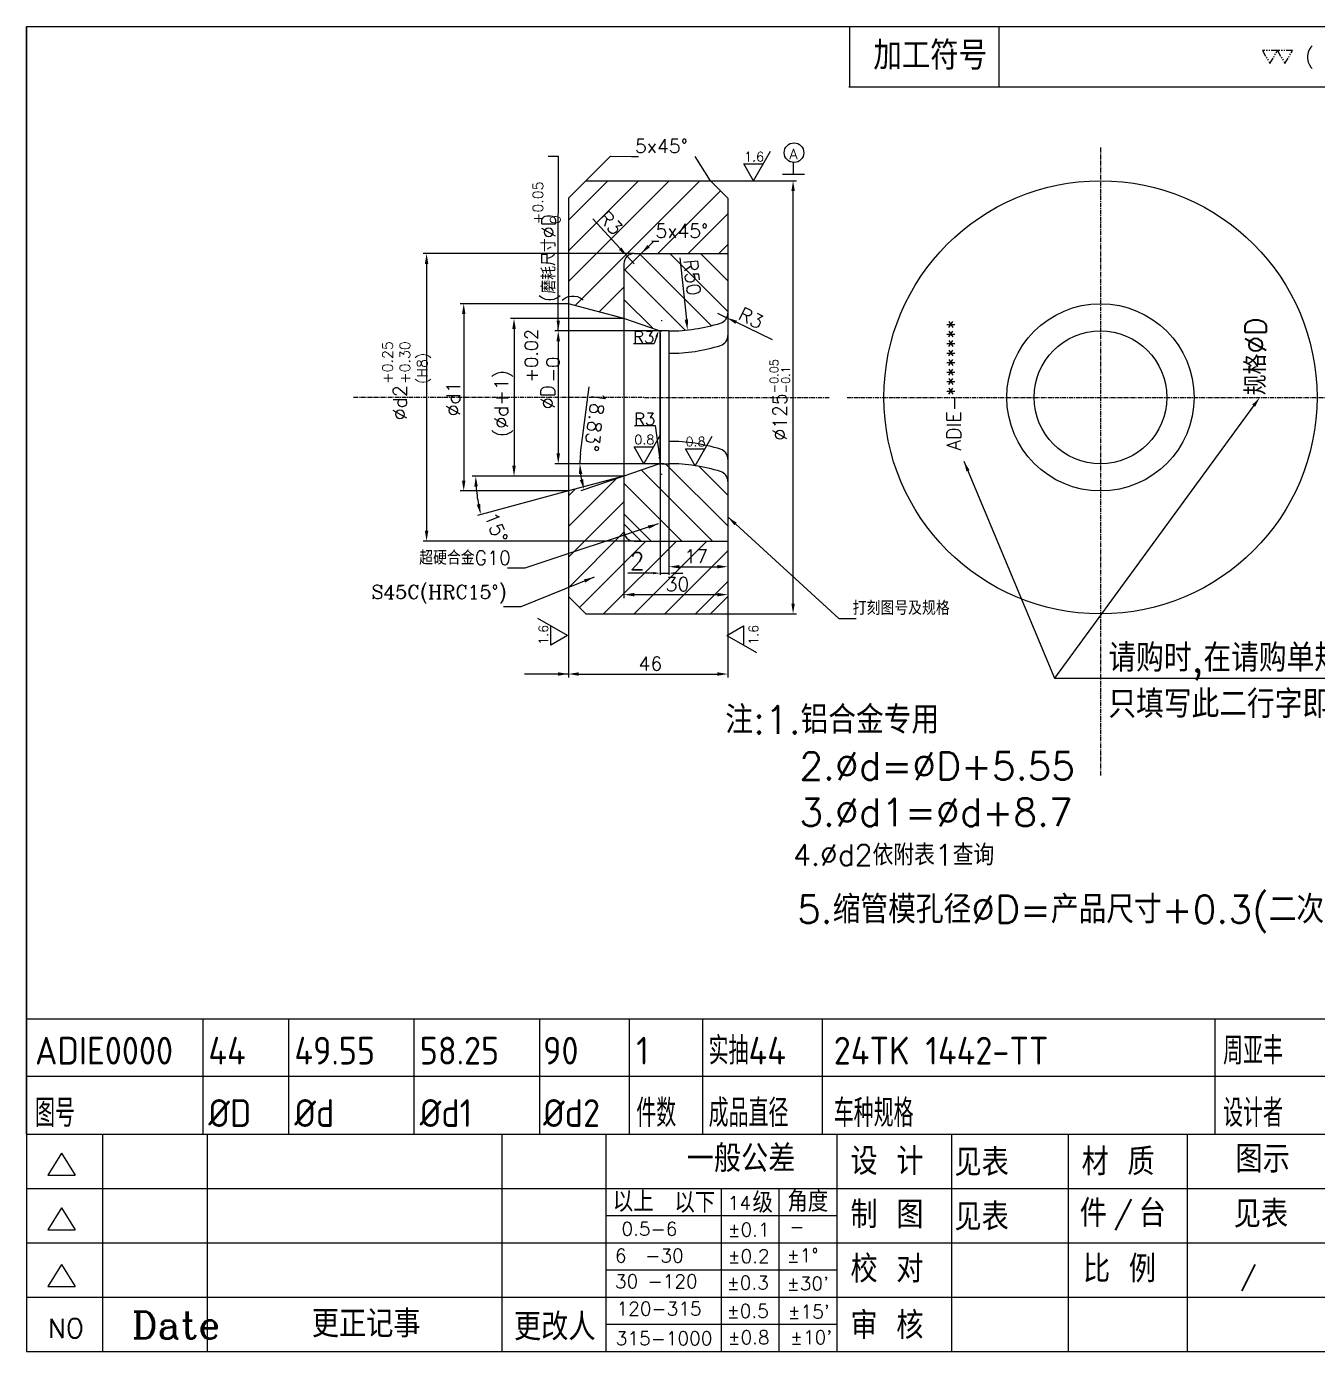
# Model space of a CAD drawing. Extents: x 169 to 738, y -1633 to -1233.
# Drawn here: x 169.1 to 541.6, y -1614.9 to -1232.6 of the extents above; entities that cross this region are included whole.
import ezdxf

# ---------------------------------------------------------------- set-up
doc = ezdxf.new("R2010")
doc.units = 0
doc.header["$MEASUREMENT"] = 0
doc.linetypes.add('CENTER', pattern=[2, 1.25, -0.25, 0.25, -0.25])
doc.linetypes.add('PHANTOM', pattern=[2.5, 1.25, -0.25, 0.25, -0.25, 0.25, -0.25])
doc.layers.get('0').update_dxf_attribs({"linetype": 'CONTINUOUS'})
doc.layers.get('DEFPOINTS').update_dxf_attribs({"linetype": 'CONTINUOUS'})
for name, color, linetype in [('CEN', 1, 'CENTER'), ('CON', 7, 'CONTINUOUS'), ('DIM', 7, 'CONTINUOUS'), ('F', 7, 'CONTINUOUS'), ('TXT', 7, 'CONTINUOUS'), ('UTI', 4, 'PHANTOM')]:
    doc.layers.add(name, color=color, linetype=linetype)
doc.styles.add('ACISOTS', font='isocp.shx', dxfattribs={"height": 8, "bigfont": 'gbcbig.shx'})
doc.styles.add('H', font='complex.shx', dxfattribs={"bigfont": 'hzfs.shx'})
doc.styles.add('HZ', font='complex.shx', dxfattribs={"bigfont": 'HZFS.SHX'})
doc.styles.add('ROMANS', font='romans.shx', dxfattribs={"bigfont": 'hzfs.shx'})
doc.styles.get("Standard").update_dxf_attribs({"font": 'txt.shx', "bigfont": 'hzfs.shx'})
doc.styles.add('USER1', font='simplex.shx', dxfattribs={"bigfont": 'hzfs.shx'})
doc.dimstyles.get("Standard").update_dxf_attribs({"dimtxt": 4, "dimasz": 3, "dimexe": 1, "dimexo": 0, "dimgap": 1, "dimtad": 1, "dimdec": 3, "dimrnd": 0.01, "dimdsep": 46, "dimtxsty": 'STANDARD', "dimcen": 0.09, "dimazin": 2, "dimtfac": 1, "dimtdec": 3, "dimtmove": 0, "dimatfit": 3, "dimfxl": 1, "dimtolj": 1, "dimarcsym": 0})
doc.dimstyles.new('STANDARD$0', dxfattribs={"dimtxt": 5, "dimasz": 2, "dimexe": 0.5, "dimexo": 0.5, "dimgap": 1, "dimtad": 1, "dimdsep": 46, "dimtxsty": 'ROMANS', "dimcen": 0, "dimclrd": 256, "dimclre": 256, "dimclrt": 256, "dimazin": 0, "dimtfac": 1, "dimtmove": 0, "dimatfit": 3, "dimfxl": 1, "dimtolj": 1, "dimtzin": 0, "dimlwd": -1, "dimlwe": -1, "dimarcsym": 0})
doc.dimstyles.new('Standard$4', dxfattribs={"dimtxt": 3.5, "dimasz": 2, "dimexe": 0.5, "dimexo": 0.0625, "dimgap": 0.09, "dimtad": 1, "dimtoh": 1, "dimdsep": 46, "dimtxsty": 'STANDARD', "dimcen": 0.09, "dimclrt": 256, "dimadec": 0, "dimazin": 2, "dimtfac": 1, "dimtofl": 0, "dimtmove": 0, "dimatfit": 3, "dimfxl": 1, "dimtolj": 1, "dimtzin": 0, "dimarcsym": 0})

# ---------------------------------------------------------------- blocks, each defined once
blk = doc.blocks.new('DY00018A')
at = {"layer": 'UTI', "color": 7}
for points in [[(1.5, 2.6), (-1.5, 2.6), (0, 0)], [(4.5, 2.6), (1.5, 2.6), (3, 0)]]:
    blk.add_lwpolyline(points, close=True, dxfattribs=at)
blk = doc.blocks.new('*D16')
at = {"layer": 'DEFPOINTS', "color": 0, "transparency": 16777216}
for p in [(368.47, -1315.28), (371.17, -1316.59)]:
    blk.add_point(p, dxfattribs=at)
at = {"layer": 'DIM', "color": 0, "lineweight": -2, "transparency": 16777216}
for p, q in [((368.47, -1315.28), (371.17, -1316.59)), ((384.37, -1323), (373.87, -1317.9))]:
    blk.add_line(p, q, dxfattribs=at)
at = {"layer": 'DIM', "color": 0, "transparency": 16777216}
blk.add_solid([(374.09, -1317.45), (373.65, -1318.35), (371.17, -1316.59)], dxfattribs=at)
at = {"layer": 'DIM', "color": 0, "transparency": 16777216, "insert": (378.18, -1316.66), "char_height": 4, "attachment_point": 5, "rotation": 334.1077}
blk.add_mtext('\\A1;R3', dxfattribs=at)
blk = doc.blocks.new('*D15')
at = {"layer": 'DEFPOINTS', "color": 0, "transparency": 16777216}
for p in [(352.47, -1317.42), (351.5, -1320.26)]:
    blk.add_point(p, dxfattribs=at)
at = {"layer": 'DIM', "color": 0, "lineweight": -2, "transparency": 16777216}
for p, q in [((352.38, -1317.42), (352.56, -1317.42)), ((352.47, -1317.51), (352.47, -1317.33)), ((350.86, -1322.15), (350.21, -1324.04)), ((344.29, -1324.04), (350.21, -1324.04))]:
    blk.add_line(p, q, dxfattribs=at)
at = {"layer": 'DIM', "color": 0, "transparency": 16777216}
blk.add_solid([(351.17, -1322.26), (350.54, -1322.04), (351.5, -1320.26)], dxfattribs=at)
at = {"layer": 'DIM', "transparency": 16777216, "insert": (347.2, -1322.2), "char_height": 3.5, "attachment_point": 5}
blk.add_mtext('\\A1;R3', dxfattribs=at)
blk = doc.blocks.new('*D14')
at = {"layer": 'DEFPOINTS', "color": 0, "transparency": 16777216}
for p in [(354.47, -1270.42), (359.83, -1320.13)]:
    blk.add_point(p, dxfattribs=at)
at = {"layer": 'DIM', "color": 0, "lineweight": -2, "transparency": 16777216}
blk.add_line((357.59, -1299.32), (359.51, -1317.15), dxfattribs=at)
at = {"layer": 'DIM', "color": 0, "transparency": 16777216}
blk.add_solid([(359.01, -1317.2), (360.01, -1317.09), (359.83, -1320.13)], dxfattribs=at)
at = {"layer": 'DIM', "color": 0, "transparency": 16777216, "insert": (361.21, -1304.96), "char_height": 4, "attachment_point": 5, "rotation": 276.1503}
blk.add_mtext('\\A1;R50', dxfattribs=at)
blk = doc.blocks.new('*D13')
at = {"layer": 'DEFPOINTS', "color": 0, "transparency": 16777216}
for p in [(341.47, -1378.07), (371.47, -1381.07), (371.47, -1396.5)]:
    blk.add_point(p, dxfattribs=at)
at = {"layer": 'DIM', "color": 0, "lineweight": -2, "transparency": 16777216}
for p, q in [((341.47, -1378.07), (341.47, -1397.5)), ((371.47, -1381.07), (371.47, -1397.5)), ((344.47, -1396.5), (368.47, -1396.5))]:
    blk.add_line(p, q, dxfattribs=at)
at = {"layer": 'DIM', "color": 0, "transparency": 16777216}
for points in [[(344.47, -1396), (344.47, -1397), (341.47, -1396.5)], [(368.47, -1397), (368.47, -1396), (371.47, -1396.5)]]:
    blk.add_solid(points, dxfattribs=at)
at = {"layer": 'DIM', "color": 0, "transparency": 16777216, "insert": (356.93, -1393.5), "char_height": 4, "attachment_point": 5}
blk.add_mtext('\\A1;30', dxfattribs=at)
blk = doc.blocks.new('*D12')
at = {"layer": 'DEFPOINTS', "color": 0, "transparency": 16777216}
for p in [(354.47, -1358.72), (371.47, -1358.72), (371.47, -1388.44)]:
    blk.add_point(p, dxfattribs=at)
at = {"layer": 'DIM', "color": 0, "lineweight": -2, "transparency": 16777216}
for p, q in [((354.47, -1358.72), (354.47, -1389.44)), ((371.47, -1358.72), (371.47, -1389.44)), ((357.47, -1388.44), (368.47, -1388.44))]:
    blk.add_line(p, q, dxfattribs=at)
at = {"layer": 'DIM', "color": 0, "transparency": 16777216}
for points in [[(357.47, -1387.94), (357.47, -1388.94), (354.47, -1388.44)], [(368.47, -1388.94), (368.47, -1387.94), (371.47, -1388.44)]]:
    blk.add_solid(points, dxfattribs=at)
at = {"layer": 'DIM', "color": 0, "transparency": 16777216, "insert": (362.33, -1385.44), "char_height": 4, "attachment_point": 5}
blk.add_mtext('\\A1;17', dxfattribs=at)
blk = doc.blocks.new('*D11')
at = {"layer": 'DEFPOINTS', "color": 0, "transparency": 16777216}
for p in [(366.47, -1277.07), (390.3, -1277.07), (366.47, -1402.07)]:
    blk.add_point(p, dxfattribs=at)
at = {"layer": 'DIM', "color": 0, "lineweight": -2, "transparency": 16777216}
for p, q in [((366.47, -1277.07), (391.3, -1277.07)), ((390.3, -1399.07), (390.3, -1280.07)), ((366.47, -1402.07), (391.3, -1402.07))]:
    blk.add_line(p, q, dxfattribs=at)
at = {"layer": 'DIM', "color": 0, "transparency": 16777216}
for points in [[(390.8, -1280.07), (389.8, -1280.07), (390.3, -1277.07)], [(389.8, -1399.07), (390.8, -1399.07), (390.3, -1402.07)]]:
    blk.add_solid(points, dxfattribs=at)
at = {"layer": 'DIM', "color": 0, "transparency": 16777216, "insert": (386.5, -1340.3), "char_height": 4, "attachment_point": 5, "rotation": 90}
blk.add_mtext('\\A1;%%C125{\\H2.400000;\\S-0.05^ -0.1;}', dxfattribs=at)
blk = doc.blocks.new('*D10')
at = {"layer": 'DEFPOINTS', "color": 0, "transparency": 16777216}
for p in [(352.05, -1358.74), (352.47, -1361.72)]:
    blk.add_point(p, dxfattribs=at)
at = {"layer": 'DIM', "color": 0, "lineweight": -2, "transparency": 16777216}
for p, q in [((344.49, -1347.66), (350.5, -1347.66)), ((350.5, -1347.66), (351.78, -1356.76)), ((352.38, -1361.72), (352.56, -1361.72)), ((352.47, -1361.81), (352.47, -1361.63))]:
    blk.add_line(p, q, dxfattribs=at)
at = {"layer": 'DIM', "color": 0, "transparency": 16777216}
blk.add_solid([(351.45, -1356.81), (352.11, -1356.72), (352.05, -1358.74)], dxfattribs=at)
at = {"layer": 'DIM', "transparency": 16777216, "insert": (347.49, -1345.82), "char_height": 3.5, "attachment_point": 5}
blk.add_mtext('\\A1;R3', dxfattribs=at)
blk = doc.blocks.new('*D9')
at = {"layer": 'DEFPOINTS', "color": 0, "transparency": 16777216}
for p in [(325.47, -1312.55), (295.25, -1366.58), (325.47, -1366.58)]:
    blk.add_point(p, dxfattribs=at)
at = {"layer": 'DIM', "color": 0, "lineweight": -2, "transparency": 16777216}
for p, q in [((325.47, -1312.55), (294.25, -1312.55)), ((295.25, -1315.55), (295.25, -1363.58)), ((325.47, -1366.58), (294.25, -1366.58))]:
    blk.add_line(p, q, dxfattribs=at)
at = {"layer": 'DIM', "color": 0, "transparency": 16777216}
for points in [[(295.75, -1315.55), (294.75, -1315.55), (295.25, -1312.55)], [(294.75, -1363.58), (295.75, -1363.58), (295.25, -1366.58)]]:
    blk.add_solid(points, dxfattribs=at)
at = {"layer": 'DIM', "color": 0, "transparency": 16777216, "insert": (292.25, -1340), "char_height": 4, "attachment_point": 5, "rotation": 90}
blk.add_mtext('\\A1;%%cd1', dxfattribs=at)
blk = doc.blocks.new('*D8')
at = {"layer": 'DEFPOINTS', "color": 0, "transparency": 16777216}
for p in [(325.12, -1362.3), (341.47, -1362.3), (341.47, -1362.3), (298.88, -1366.02), (325.47, -1366.58)]:
    blk.add_point(p, dxfattribs=at)
at = {"layer": 'DIM', "color": 0, "lineweight": -2, "transparency": 16777216}
for p, q in [((325.12, -1362.3), (297.72, -1362.3)), ((325.47, -1366.58), (299.21, -1373.62))]:
    blk.add_line(p, q, dxfattribs=at)
blk.add_arc((341.47, -1362.3), 42.75, 184.0211, 190.9789, dxfattribs=at)
at = {"layer": 'DIM', "color": 0, "transparency": 16777216}
for points in [[(299.32, -1365.28), (298.32, -1365.31), (298.72, -1362.3)], [(299.01, -1370.55), (299.99, -1370.33), (300.17, -1373.36)]]:
    blk.add_solid(points, dxfattribs=at)
at = {"layer": 'DIM', "color": 0, "transparency": 16777216, "insert": (304.6, -1377.15), "char_height": 4, "attachment_point": 5, "rotation": 291.9425}
blk.add_mtext('\\A1;15%%d', dxfattribs=at)
blk = doc.blocks.new('*D7')
at = {"layer": 'DEFPOINTS', "color": 0, "transparency": 16777216}
for p in [(342.44, -1298.86), (344.47, -1301.07)]:
    blk.add_point(p, dxfattribs=at)
at = {"layer": 'DIM', "color": 0, "lineweight": -2, "transparency": 16777216}
for p, q in [((332.47, -1288.1), (340.4, -1296.66)), ((344.47, -1301.07), (342.44, -1298.86))]:
    blk.add_line(p, q, dxfattribs=at)
at = {"layer": 'DIM', "color": 0, "transparency": 16777216}
blk.add_solid([(340.03, -1297), (340.76, -1296.32), (342.44, -1298.86)], dxfattribs=at)
at = {"layer": 'DIM', "color": 0, "transparency": 16777216, "insert": (337.62, -1289.24), "char_height": 4, "attachment_point": 5, "rotation": 312.7845}
blk.add_mtext('\\A1;R3', dxfattribs=at)
blk = doc.blocks.new('*D6')
at = {"layer": 'DEFPOINTS', "color": 0, "transparency": 16777216}
for p in [(341.47, -1316.83), (309.77, -1362.3), (341.47, -1362.3)]:
    blk.add_point(p, dxfattribs=at)
at = {"layer": 'DIM', "color": 0, "lineweight": -2, "transparency": 16777216}
for p, q in [((341.47, -1316.83), (308.77, -1316.83)), ((309.77, -1319.83), (309.77, -1359.3)), ((341.47, -1362.3), (308.77, -1362.3))]:
    blk.add_line(p, q, dxfattribs=at)
at = {"layer": 'DIM', "color": 0, "transparency": 16777216}
for points in [[(310.27, -1319.83), (309.27, -1319.83), (309.77, -1316.83)], [(309.27, -1359.3), (310.27, -1359.3), (309.77, -1362.3)]]:
    blk.add_solid(points, dxfattribs=at)
at = {"layer": 'DIM', "color": 0, "transparency": 16777216, "insert": (306.77, -1341.33), "char_height": 4, "attachment_point": 5, "rotation": 90}
blk.add_mtext('\\A1;(%%cd+1)', dxfattribs=at)
blk = doc.blocks.new('*D5')
at = {"layer": 'DEFPOINTS', "color": 0, "transparency": 16777216}
for p in [(325.47, -1397.07), (371.47, -1397.07), (371.47, -1419.41)]:
    blk.add_point(p, dxfattribs=at)
at = {"layer": 'DIM', "color": 0, "lineweight": -2, "transparency": 16777216}
for p, q in [((325.47, -1397.07), (325.47, -1420.41)), ((371.47, -1397.07), (371.47, -1420.41)), ((328.47, -1419.41), (368.47, -1419.41))]:
    blk.add_line(p, q, dxfattribs=at)
at = {"layer": 'DIM', "color": 0, "transparency": 16777216}
for points in [[(328.47, -1418.91), (328.47, -1419.91), (325.47, -1419.41)], [(368.47, -1419.91), (368.47, -1418.91), (371.47, -1419.41)]]:
    blk.add_solid(points, dxfattribs=at)
at = {"layer": 'DIM', "color": 0, "transparency": 16777216, "insert": (349.13, -1416.41), "char_height": 4, "attachment_point": 5}
blk.add_mtext('\\A1;46', dxfattribs=at)
blk = doc.blocks.new('*D4')
at = {"layer": 'DEFPOINTS', "color": 0, "transparency": 16777216}
for p in [(351.97, -1320.42), (354.47, -1320.42), (354.47, -1390.3)]:
    blk.add_point(p, dxfattribs=at)
at = {"layer": 'DIM', "transparency": 16777216}
for p, q in [((351.97, -1320.92), (351.97, -1390.8)), ((354.47, -1320.92), (354.47, -1390.8)), ((349.97, -1390.3), (342.64, -1390.3)), ((351.97, -1390.3), (354.47, -1390.3)), ((356.47, -1390.3), (358.47, -1390.3))]:
    blk.add_line(p, q, dxfattribs=at)
for points in [[(349.97, -1390.63), (349.97, -1389.96), (351.97, -1390.3)], [(356.47, -1389.96), (356.47, -1390.63), (354.47, -1390.3)]]:
    blk.add_solid(points, dxfattribs=at)
at = {"layer": 'DIM', "transparency": 16777216, "insert": (345.31, -1386.8), "char_height": 5, "attachment_point": 5, "style": 'ROMANS'}
blk.add_mtext('\\A1;2', dxfattribs=at)
blk = doc.blocks.new('*D3')
at = {"layer": 'DEFPOINTS', "color": 0, "transparency": 16777216}
for p in [(341.47, -1358.72), (351.5, -1358.88), (352.97, -1358.72), (329.33, -1363.76), (341.47, -1362.3)]:
    blk.add_point(p, dxfattribs=at)
at = {"layer": 'DIM', "color": 0, "lineweight": -2, "transparency": 16777216}
for p, q in [((328.97, -1355.72), (331.46, -1336.55)), ((341.47, -1358.72), (327.77, -1358.72)), ((341.47, -1362.3), (329.07, -1366.53))]:
    blk.add_line(p, q, dxfattribs=at)
for start, end in [(172.5854, 180), (187.4146, 191.4192)]:
    blk.add_arc((351.97, -1358.72), 23.2, start, end, dxfattribs=at)
at = {"layer": 'DIM', "color": 0, "transparency": 16777216}
for points in [[(329.47, -1361.68), (328.47, -1361.74), (328.77, -1358.72)], [(328.75, -1363.44), (329.72, -1363.18), (330.02, -1366.2)]]:
    blk.add_solid(points, dxfattribs=at)
at = {"layer": 'DIM', "color": 0, "transparency": 16777216, "insert": (333.19, -1346.52), "char_height": 4, "attachment_point": 5, "rotation": 262.5854}
blk.add_mtext('\\A1;18.83%%d', dxfattribs=at)
blk = doc.blocks.new('*D2')
at = {"layer": 'DEFPOINTS', "color": 0, "transparency": 16777216}
for p in [(352.47, -1320.42), (322.53, -1358.72), (352.47, -1358.72)]:
    blk.add_point(p, dxfattribs=at)
at = {"layer": 'DIM', "color": 0, "lineweight": -2, "transparency": 16777216}
for p, q in [((352.47, -1320.42), (321.53, -1320.42)), ((322.53, -1323.42), (322.53, -1355.72)), ((352.47, -1358.72), (321.53, -1358.72))]:
    blk.add_line(p, q, dxfattribs=at)
at = {"layer": 'DIM', "color": 0, "transparency": 16777216}
for points in [[(323.03, -1323.42), (322.03, -1323.42), (322.53, -1320.42)], [(322.03, -1355.72), (323.03, -1355.72), (322.53, -1358.72)]]:
    blk.add_solid(points, dxfattribs=at)
at = {"layer": 'DIM', "color": 0, "transparency": 16777216, "insert": (319.53, -1339.49), "char_height": 4, "attachment_point": 5, "rotation": 90}
blk.add_mtext('\\A1;%%cD', dxfattribs=at)

msp = doc.modelspace()

# ---------------------------------------------------------------- hatches: boundary and pattern name
at = {"layer": 'DIM'}
h = msp.add_hatch(dxfattribs=at)
h.set_pattern_fill('ANSI31', color=256, scale=50, style=0)
h.set_pattern_definition([(45, (-1326.403, -1490.77), (-4.419417, 4.419417), [])])
h.paths.add_polyline_path([(330.473, -1277.0657), (325.473, -1282.0657), (325.473, -1312.5471), (341.473, -1316.8343), (341.473, -1301.0657, -0.41421356), (344.473, -1298.0657), (371.473, -1298.0657), (371.473, -1282.0657), (366.473, -1277.0657)])
h.paths.add_polyline_path([(366.473, -1402.0657), (371.473, -1397.0657), (371.473, -1381.0657), (344.473, -1381.0657, -0.41421356), (341.473, -1378.0657), (341.473, -1362.2971), (325.473, -1366.5843), (325.473, -1397.0657), (330.473, -1402.0657)])
h.paths.add_polyline_path([(336.8765, -1284.0244), (342.7633, -1290.385), (338.3598, -1294.4605), (332.473, -1288.0999)], flags=24)
h.paths.add_polyline_path([(363.5528, -1298.6746), (364.8384, -1310.6055), (358.873, -1311.2483), (357.5873, -1299.3174)], flags=25)
h.paths.add_polyline_path([(349.5727, -1288.537), (368.906, -1288.537), (368.906, -1294.537), (349.5727, -1294.537)], flags=24)
h.paths.add_polyline_path([(358.6588, -1382.4412), (365.9921, -1382.4412), (365.9921, -1388.4412), (358.6588, -1388.4412)], flags=24)
h.paths.add_polyline_path([(352.9276, -1390.5003), (360.9276, -1390.5003), (360.9276, -1396.5003), (352.9276, -1396.5003)], flags=24)
h = msp.add_hatch(dxfattribs=at)
h.set_pattern_fill('ANSI31', color=256, scale=50, angle=90, style=0)
h.set_pattern_definition([(135, (-1326.403, -1490.77), (-4.419417, -4.419417), [])])
h.paths.add_polyline_path([(354.473, -1358.7157), (352.973, -1358.7157), (341.473, -1361.7971), (341.473, -1376.0657), (346.473, -1381.0657), (371.473, -1381.0657), (371.473, -1363.8492, 0.32815554), (369.3666, -1360.9854, 0.07576021)])
h.paths.add_polyline_path([(352.973, -1320.4157), (354.473, -1320.4157, 0.07576021), (369.3666, -1318.146, 0.32815554), (371.473, -1315.2822), (371.473, -1298.0657), (346.473, -1298.0657), (341.473, -1303.0657), (341.473, -1317.3343)])
h.paths.add_polyline_path([(363.5528, -1298.6746), (364.8384, -1310.6055), (358.873, -1311.2483), (357.5873, -1299.3174)], flags=24)

# ---------------------------------------------------------------- linework, layer by layer
at = {"layer": 'CEN'}
for p, q in [((479.0095, -1267.4465), (479.0095, -1448.6928)), ((263.4495, -1339.5608), (400.7801, -1339.5657)), ((405.8876, -1339.5657), (573.5902, -1339.5657))]:
    msp.add_line(p, q, dxfattribs=at)
at = {"layer": 'CON'}
for p, q in [((387.2629, -1275.1235), (393.5823, -1275.1235)), ((330.473, -1277.0657), (325.473, -1282.0657)), ((330.473, -1277.0657), (366.473, -1277.0657)), ((371.473, -1282.0657), (366.473, -1277.0657)), ((325.473, -1282.0657), (325.473, -1397.0657)), ((371.473, -1282.0657), (371.473, -1397.0657)), ((346.473, -1298.0657), (341.473, -1303.0657)), ((344.473, -1298.0657), (371.473, -1298.0657)), ((341.473, -1301.0657), (341.473, -1378.0657)), ((341.473, -1316.8343), (325.473, -1312.5471)), ((354.473, -1320.4157), (354.473, -1358.7157)), ((351.5021, -1358.8763), (341.473, -1362.2971)), ((352.4706, -1358.7157), (354.473, -1358.7157)), ((341.473, -1362.2971), (325.473, -1366.5843)), ((346.473, -1381.0657), (341.473, -1376.0657)), ((344.473, -1381.0657), (371.473, -1381.0657)), ((325.473, -1397.0657), (330.473, -1402.0657)), ((366.473, -1402.0657), (371.473, -1397.0657)), ((330.473, -1402.0657), (366.473, -1402.0657))]:
    msp.add_line(p, q, dxfattribs=at)
at = {"layer": 'CON', "color": 2}
for p, q in [((169.0714, -1614.9034), (402.9954, -1614.9034)), ((402.9954, -1614.9034), (738.2664, -1614.9034))]:
    msp.add_line(p, q, dxfattribs=at)
for points in [[(169.0714, -1232.5541), (738.2664, -1232.5541)], [(169.0714, -1232.5541), (169.0714, -1614.9034)], [(169.0714, -1552.1589), (169.0714, -1232.5541)]]:
    msp.add_lwpolyline(points, dxfattribs=at)
at = {"layer": 'CON'}
for radius in [62.5, 27.0186, 19.15]:
    msp.add_circle((479.0095, -1339.5657), radius, dxfattribs=at)
for centre, radius, start, end in [((344.473, -1301.0657), 3, 90, 180), ((354.473, -1270.4157), 50, 270, 287.329856), ((368.473, -1315.2822), 3, 287.329856, 0), ((368.473, -1321.7322), 3, 287.329856, 0), ((354.473, -1276.8657), 50, 270, 287.329856), ((354.473, -1402.2657), 50, 72.670144, 90), ((368.473, -1357.3992), 3, 0, 72.670144), ((352.4706, -1361.7157), 3, 90, 108.833852), ((354.473, -1408.7157), 50, 72.670144, 90), ((368.473, -1363.8492), 3, 0, 72.670144), ((344.473, -1378.0657), 3, 180, 270)]:
    msp.add_arc(centre, radius, start, end, dxfattribs=at)
at = {"layer": 'DIM'}
for p, q in [((378.8861, -1277.0657), (383.8097, -1268.5377)), ((366.473, -1277.0657), (362.0111, -1270.0443)), ((376.0941, -1272.2299), (381.6781, -1272.2299)), ((378.8861, -1277.0657), (376.0941, -1272.2299)), ((390.4226, -1275.1235), (390.4226, -1271.8038)), ((344.473, -1298.0657), (283.5345, -1298.0657)), ((284.5345, -1301.0657), (284.5345, -1378.0657)), ((351.5021, -1320.2551), (341.473, -1316.8343)), ((351.973, -1358.7157), (351.973, -1320.4157)), ((354.473, -1320.4157), (352.4706, -1320.4157)), ((347.223, -1358.7157), (352.1467, -1350.1877)), ((362.0058, -1359.2864), (366.9294, -1350.7584)), ((344.431, -1353.8799), (350.015, -1353.8799)), ((347.223, -1358.7157), (344.431, -1353.8799)), ((359.2138, -1354.4505), (364.7978, -1354.4505)), ((362.0058, -1359.2864), (359.2138, -1354.4505)), ((352.973, -1358.7157), (341.473, -1358.7157)), ((341.473, -1362.2971), (325.1219, -1362.2971)), ((346.473, -1381.0657), (283.5345, -1381.0657)), ((325.1992, -1408.2615), (316.6711, -1403.3378)), ((320.3633, -1411.0535), (320.3633, -1405.4695)), ((371.1992, -1408.2615), (376.035, -1405.4695)), ((376.035, -1405.4695), (376.035, -1411.0535)), ((325.1992, -1408.2615), (320.3633, -1411.0535)), ((371.1992, -1408.2615), (379.7272, -1413.1852)), ((465.7057, -1420.5727), (574.7949, -1420.5727)), ((169.0714, -1518.9104), (627.0334, -1518.9104)), ((627.0334, -1535.5346), (169.0714, -1535.5346)), ((169.0714, -1552.1589), (338.9673, -1552.1589)), ((191.123, -1614.9034), (191.123, -1552.1589)), ((221.3121, -1614.9034), (221.3121, -1552.1589)), ((306.3078, -1614.9034), (306.3078, -1552.1589)), ((336.3294, -1614.9034), (336.3294, -1552.1589)), ((338.9673, -1552.1589), (738.2664, -1552.1589)), ((402.9954, -1614.9034), (402.9954, -1552.1589)), ((436.1586, -1614.9034), (436.1586, -1552.1589)), ((469.8215, -1614.9034), (469.8215, -1552.1589)), ((504.1246, -1614.9034), (504.1246, -1552.1589)), ((179.1547, -1557.704), (175.2175, -1564.0608)), ((179.1547, -1557.704), (183.0918, -1564.0608)), ((175.2175, -1564.0608), (183.0918, -1564.0608)), ((169.0714, -1567.845), (738.2664, -1567.845)), ((369.6624, -1614.9034), (369.6624, -1567.845)), ((386.3289, -1614.9034), (386.3289, -1567.845)), ((179.1547, -1573.4447), (175.2175, -1579.8015)), ((179.1547, -1573.4447), (183.0918, -1579.8015)), ((336.3294, -1575.6881), (402.9954, -1575.6881)), ((175.2175, -1579.8015), (183.0918, -1579.8015)), ((169.0714, -1583.5312), (738.2664, -1583.5312)), ((179.1547, -1589.7907), (175.2175, -1596.1475)), ((179.1547, -1589.7907), (183.0918, -1596.1475)), ((336.3294, -1591.3742), (402.9954, -1591.3742)), ((175.2175, -1596.1475), (183.0918, -1596.1475)), ((169.0714, -1599.2173), (738.2664, -1599.2173)), ((336.3294, -1607.0604), (402.9954, -1607.0604)), ((169.0714, -1614.9034), (402.9954, -1614.9034)), ((402.9954, -1614.9034), (738.2664, -1614.9034))]:
    msp.add_line(p, q, dxfattribs=at)
for points in [[(169.0714, -1232.5541), (738.2664, -1232.5541)], [(169.0714, -1232.5541), (169.0714, -1614.9034)], [(169.0714, -1552.1589), (169.0714, -1232.5541)], [(523.2163, -1341.9867), (465.7057, -1420.5727), (465.7057, -1420.5727), (465.7057, -1420.5727)]]:
    msp.add_lwpolyline(points, dxfattribs=at)
msp.add_circle((390.5743, -1268.9737), 2.8342, dxfattribs=at)
msp.add_arc((352.4706, -1317.4157), 3, 251.166148, 270, dxfattribs=at)
for points in [[(284.0345, -1301.0657), (285.0345, -1301.0657), (284.5345, -1298.0657)], [(522.8128, -1341.6914), (524.988, -1339.5657), (523.6198, -1342.282)], [(284.0345, -1378.0657), (285.0345, -1378.0657), (284.5345, -1381.0657)]]:
    msp.add_solid(points, dxfattribs=at)
at = {"layer": 'F'}
for p, q in [((406.7017, -1249.9961), (406.7017, -1232.5541)), ((449.7937, -1249.9961), (449.7937, -1232.5541)), ((406.3672, -1249.9961), (738.2664, -1249.9961)), ((169.0714, -1288.1589), (169.0714, -1552.1589)), ((169.0714, -1552.1589), (444.1896, -1552.1589))]:
    msp.add_line(p, q, dxfattribs=at)
at = {"layer": 'TXT'}
for p, q in [((219.9706, -1518.9104), (219.9706, -1552.1589)), ((244.6677, -1518.9104), (244.6677, -1552.1589)), ((280.89, -1518.9104), (280.89, -1552.1589)), ((317.1124, -1518.9104), (317.1124, -1552.1589)), ((342.9855, -1518.9104), (342.9855, -1552.1589)), ((364.1545, -1518.9104), (364.1545, -1552.1589)), ((398.7304, -1518.9104), (398.7304, -1552.1589)), ((512.0082, -1518.9104), (512.0082, -1552.1589))]:
    msp.add_line(p, q, dxfattribs=at)

# ---------------------------------------------------------------- block references
at = {"layer": 'TXT', "xscale": 1.440000000000054, "yscale": 1.440000000000054, "zscale": 1.440000000000054}
msp.add_blockref('DY00018A', (527.9225, -1243.2546), dxfattribs=at)

# ---------------------------------------------------------------- texts
at = {"style": 'HZ'}
for s, p in [('见表', (436.874, -1564.2588)), ('图示', (517.9732, -1563.2928)), ('见表', (436.874, -1579.9802))]:
    msp.add_text(s, height=7.84306, dxfattribs=at).set_placement(p)
msp.add_attdef('见表', (517.4627, -1579.1702), '1', height=7.8431, dxfattribs=at)
at = {"layer": 'DIM'}
for s, height, style, p in [('加工符号', 8.208, 'HZ', (413.4683, -1245.0273)), ('图号', 8, 'ACISOTS', (171.5383, -1550.096)), ('%%CD', 8, 'ACISOTS', (221.5492, -1550.096)), ('%%Cd', 8, 'ACISOTS', (246.3824, -1550.096)), ('%%Cd1', 8, 'ACISOTS', (282.5535, -1550.096)), ('%%Cd2', 8, 'ACISOTS', (318.1628, -1550.096)), ('件数', 8, 'ACISOTS', (345.0505, -1550.096)), ('成品直径', 8, 'ACISOTS', (365.9234, -1550.096)), ('车种规格', 8, 'ACISOTS', (402.0299, -1550.096)), ('设计者', 8, 'ACISOTS', (514.389, -1550.096)), ('一般公差', 7.84306, 'HZ', (359.6098, -1563.1654)), ('设 计', 7.84306, 'HZ', (406.8588, -1563.9302)), ('材 质', 7.84306, 'HZ', (473.5625, -1564.0485)), ('以上', 5.8823, 'HZ', (338.2903, -1574.574)), ('以下', 5.8823, 'HZ', (356.0707, -1574.87)), ('14', 3.92153, 'USER1', (371.4326, -1573.9816)), ('级', 5.8823, 'HZ', (378.5927, -1574.87)), ('角度', 5.8823, 'HZ', (388.6683, -1574.574)), ('制 图', 7.84306, 'HZ', (406.8588, -1579.3205)), ('件', 7.8431, 'HZ', (473.0415, -1578.9392)), ('/', 5.8823, 'USER1', (482.7907, -1577.9544)), ('台', 7.8431, 'HZ', (490.0245, -1578.9392)), ('0.5-6', 3.92153, 'USER1', (340.7673, -1581.4685)), ('%%p0.1', 3.92153, 'USER1', (371.4326, -1581.7025)), ('-', 3.9215, 'USER1', (389.2231, -1580.7666)), ('6  -30', 3.92153, 'USER1', (338.8946, -1589.1895)), ('%%p0.2', 3.92153, 'USER1', (371.4326, -1589.361)), ('%%p1%%d', 3.92153, 'USER1', (388.5209, -1589.1112)), ('校 对', 7.84306, 'HZ', (406.8588, -1595.0067)), ('比 例', 7.84306, 'HZ', (473.9668, -1594.9814)), ('30 -120', 3.92153, 'USER1', (338.8946, -1596.614)), ('%%p0.3', 3.92153, 'USER1', (371.1985, -1597.0195)), ("%%p30'", 3.92153, 'USER1', (388.5209, -1597.2376)), ('120-315', 3.92153, 'USER1', (339.3627, -1604.5065)), ('%%p0.5', 3.92153, 'USER1', (371.1985, -1605.1459)), ("%%p15'", 3.92153, 'USER1', (388.755, -1605.3641)), ('NO', 5.49014, 'USER1', (175.269, -1610.9196)), ('Date', 7.84306, 'HZ', (199.4432, -1611.1964)), ('更正记事', 7.84306, 'HZ', (251.4242, -1610.8313)), ('更改人', 7.84306, 'HZ', (309.7569, -1611.7039)), ('审 核', 7.84306, 'HZ', (406.8588, -1611.2848)), ('315-1000', 3.92153, 'USER1', (339.1287, -1613.1008)), ('%%p0.8', 3.92153, 'USER1', (371.4326, -1612.8044)), ("%%p10'", 3.92153, 'USER1', (389.4572, -1612.7886))]:
    msp.add_text(s, height=height, dxfattribs=dict(at, style=style)).set_placement(p)
for s, insert, char_height, attachment_point in [('5x45%%d', (344.6778, -1269.0443), 4, 7), ('5x45%%d', (350.5727, -1291.537), 4, 4), ('超硬合金G10', (308.8578, -1387.8678), 4, 9), ('打刻图号及规格', (407.5094, -1402.3666), 4, 7), ('请购时,在请购单规格表内\\P只填写此二行字即可', (481.2959, -1432.1207), 8, 7)]:
    msp.add_mtext(s, dxfattribs=dict(at, insert=insert, char_height=char_height, attachment_point=attachment_point))
at = {"layer": 'DIM', "attachment_point": 1, "style": 'H'}
for s, insert, char_height, width in [('1.6', (376.1449, -1268.7683), 2.7, 5.87), ('A', (389.2777, -1267.8397), 3, 11.99), ('0.8', (344.4819, -1350.4183), 2.7, 5.87), ('0.8', (359.2646, -1350.989), 2.7, 5.87)]:
    msp.add_mtext(s, dxfattribs=dict(at, insert=insert, char_height=char_height, width=width))
at = {"layer": 'DIM', "attachment_point": 1, "rotation": 90}
for s, insert, char_height, width in [('{\\H1.5x;+0.05\\P0}', (315.1662, -1289.6081), 2, 8.31), ('(磨耗尺寸%%cD    )', (317.7705, -1312.0529), 3.999, 36.428206), ('ADIE-********', (434.6907, -1354.8929), 4, 47.61), ('{\\H2x;+0.25\\P+0.30\\P(H8)}', (271.7762, -1335.7189), 1.5, 7.52)]:
    msp.add_mtext(s, dxfattribs=dict(at, insert=insert, char_height=char_height, width=width))
at = {"layer": 'DIM', "rotation": 90}
for s, insert, char_height, attachment_point in [('规格%%cD', (520.7971, -1338.9603), 6, 1), ('\\A1;%%cd2', (276.8606, -1341.1128), 4, 5)]:
    msp.add_mtext(s, dxfattribs=dict(at, insert=insert, char_height=char_height, attachment_point=attachment_point))
at = {"layer": 'DIM', "attachment_point": 1, "rotation": 90, "style": 'H'}
for s, insert, char_height, width in [('{\\H1.667x;+0.02\\P-0}', (312.8818, -1335.2531), 2.25, 20.475), ('1.6', (316.9017, -1411.0026), 2.7, 5.87), ('1.6', (377.5131, -1411.0026), 2.7, 5.87)]:
    msp.add_mtext(s, dxfattribs=dict(at, insert=insert, char_height=char_height, width=width))
at = {"layer": 'DIM', "insert": (307.723, -1399.0638), "char_height": 4, "attachment_point": 9, "style": 'HZ'}
msp.add_mtext('S45C(HRC15%%d)', dxfattribs=at)
at = {"layer": 'DIM', "char_height": 8, "width": 267.7, "attachment_point": 1}
for s, insert in [('注:1.铝合金专用\\P   2.%%cd=%%cD+5.55\\P   3.%%cd1=%%cd+8.7\\P  {\\H0.75x; 4.%%cd2依附表1查询}\\P\\P  ', (370.7386, -1428.6239)), ('   5.缩管模孔径%%cD=产品尺寸+0.3(二次成型管件)', (370.0506, -1483.3386))]:
    msp.add_mtext(s, dxfattribs=dict(at, insert=insert))
at = {"layer": 'DIM', "style": 'HZ'}
msp.add_attdef('/', (519.3885, -1595.7261), '1:1', height=5, dxfattribs=at)
at = {"layer": 'TXT'}
for s, height, style, p in [('(', 4.32, 'ROMANS', (538.0387, -1243.2473)), ('ADIE0000', 8, 'ACISOTS', (171.5383, -1532.096)), ('44', 8, 'ACISOTS', (221.5492, -1532.096)), ('49.55', 8, 'ACISOTS', (246.3824, -1532.096)), ('58.25', 8, 'ACISOTS', (282.5535, -1532.096)), ('90', 8, 'ACISOTS', (318.1628, -1532.096)), ('1', 8, 'ACISOTS', (345.0505, -1532.096)), ('实抽44', 8, 'ACISOTS', (365.9234, -1532.096)), ('24TK 1442-TT', 8, 'ACISOTS', (402.0299, -1532.096)), ('周亚丰', 8, 'ACISOTS', (514.389, -1532.096))]:
    msp.add_text(s, height=height, dxfattribs=dict(at, style=style)).set_placement(p)

# ---------------------------------------------------------------- dimensions: what is measured, and where the dimension line sits
at = {"layer": 'DIM'}
dim = msp.add_radius_dim(center=(354.473, -1270.4157), mpoint=(359.8298, -1320.1279), dimstyle='STANDARD', dxfattribs=at)
dim.commit()
dim.dimension.update_dxf_attribs({"geometry": '*D14', "text_midpoint": (358.2302, -1305.2829), "dimtype": 132})
dim = msp.add_linear_dim(base=(390.2992, -1277.0657), p1=(366.473, -1402.0657), p2=(366.473, -1277.0657), angle=90, dimstyle='STANDARD', override={"dimgap": 1, "dimpost": '%%C<>', "dimtol": 1, "dimlim": 0, "dimtp": -0.05, "dimtm": 0.1, "dimtfac": 0.6}, dxfattribs=at)
dim.commit()
dim.dimension.update_dxf_attribs({"geometry": '*D11', "text_midpoint": (390.2992, -1340.2956), "dimtype": 128})
for center, mpoint, picture, middle in [((344.473, -1301.0657), (342.4353, -1298.864), '*D7', (337.6182, -1289.2425)), ((368.473, -1315.2822), (371.1718, -1316.5922), '*D16', (381.7779, -1318.4057))]:
    dim = msp.add_radius_dim(center=center, mpoint=mpoint, dimstyle='STANDARD', dxfattribs=at)
    dim.commit()
    dim.dimension.update_dxf_attribs({"geometry": picture, "text_midpoint": middle})
for base, p1, p2, text, picture, middle in [((295.248, -1366.5843), (325.473, -1312.5471), (325.473, -1366.5843), '%%cd1', '*D9', (295.248, -1340.0028)), ((309.7708, -1362.2971), (341.473, -1316.8343), (341.473, -1362.2971), '(%%cd+1)', '*D6', (309.7708, -1341.326)), ((322.5259, -1358.7157), (352.4706, -1320.4157), (352.4706, -1358.7157), '%%cD', '*D2', (322.5259, -1339.4944))]:
    dim = msp.add_linear_dim(base=base, p1=p1, p2=p2, angle=90, text=text, dimstyle='STANDARD', override={"dimpost": '%%C<>'}, dxfattribs=at)
    dim.commit()
    dim.dimension.update_dxf_attribs({"geometry": picture, "text_midpoint": middle, "dimtype": 128})
dim = msp.add_radius_dim(center=(352.4706, -1317.4157), mpoint=(351.5021, -1320.2551), dimstyle='Standard$4', override={"dimtmove": 1}, dxfattribs=at)
dim.commit()
dim.dimension.update_dxf_attribs({"geometry": '*D15', "text_midpoint": (346.0742, -1325.5135)})
dim = msp.add_linear_dim(base=(354.473, -1390.2981), p1=(351.973, -1320.4157), p2=(354.473, -1320.4157), text='2', dimstyle='STANDARD$0', dxfattribs=at)
dim.commit()
dim.dimension.update_dxf_attribs({"geometry": '*D4', "text_midpoint": (345.3063, -1390.2981), "dimtype": 128})
dim = msp.add_angular_dim_2l(base=(329.3294, -1363.7589), line1=((351.5021, -1358.8763), (341.473, -1362.2971)), line2=((352.973, -1358.7157), (341.473, -1358.7157)), dimstyle='STANDARD', dxfattribs=at)
dim.commit()
dim.dimension.update_dxf_attribs({"geometry": '*D3', "text_midpoint": (333.191, -1346.5233)})
dim = msp.add_radius_dim(center=(352.4706, -1361.7157), mpoint=(352.0539, -1358.7448), dimstyle='Standard$4', override={"dimtmove": 1}, dxfattribs=at)
dim.commit()
dim.dimension.update_dxf_attribs({"geometry": '*D10', "text_midpoint": (350.4998, -1347.6614), "dimtype": 132})
for base, p1, p2, picture, middle in [((371.473, -1388.4412), (354.473, -1358.7157), (371.473, -1358.7157), '*D12', (362.3255, -1388.4412)), ((371.473, -1396.5003), (341.473, -1378.0657), (371.473, -1381.0657), '*D13', (356.9276, -1396.5003)), ((371.473, -1419.4059), (325.473, -1397.0657), (371.473, -1397.0657), '*D5', (349.1329, -1419.4059))]:
    dim = msp.add_linear_dim(base=base, p1=p1, p2=p2, dimstyle='STANDARD', dxfattribs=at)
    dim.commit()
    dim.dimension.update_dxf_attribs({"geometry": picture, "text_midpoint": middle, "dimtype": 128})
dim = msp.add_angular_dim_2l(base=(298.8808, -1366.0235), line1=((341.473, -1362.2971), (325.473, -1366.5843)), line2=((341.473, -1362.2971), (325.1219, -1362.2971)), dimstyle='STANDARD', dxfattribs=at)
dim.commit()
dim.dimension.update_dxf_attribs({"geometry": '*D8', "text_midpoint": (301.8153, -1378.2736), "dimtype": 130})

# ---------------------------------------------------------------- leaders
for points in [[(322.533, -1320.4157), (322.533, -1302.9326), (322.5884, -1270.0993), (319.5884, -1270.0993)], [(439.6203, -1357.9966), (465.7057, -1420.5727)], [(325.473, -1419.4059), (312.8359, -1419.4059)]]:
    msp.add_leader(points, dimstyle='STANDARD', override={"dimgap": 1, "dimtad": 1}, dxfattribs=at)
at = {"layer": 'DIM', "annotation_type": 0, "has_hookline": 1}
for points, override, hookline_direction in [([(330.473, -1277.0657), (337.5655, -1269.9732), (343.6778, -1270.0443)], {"dimasz": 0, "dimgap": 1, "dimtad": 1}, 0), ([(346.473, -1298.0657), (349.9749, -1294.5638), (349.5727, -1294.537)], {"dimgap": 1, "dimtad": 1}, 0), ([(351.3906, -1376.0761), (312.8578, -1388.8678), (309.8578, -1388.8678)], {"dimgap": 1, "dimtad": 1}, 1), ([(371.473, -1374.0784), (403.5094, -1403.3666), (406.5094, -1403.3666)], {"dimgap": 1, "dimtad": 1}, 0), ([(332.8937, -1391.4359), (311.723, -1400.0638), (308.723, -1400.0638)], {"dimgap": 1, "dimtad": 1}, 1)]:
    msp.add_leader(points, dimstyle='STANDARD', override=override, dxfattribs=dict(at, hookline_direction=hookline_direction))

doc.saveas('drawing.dxf')
